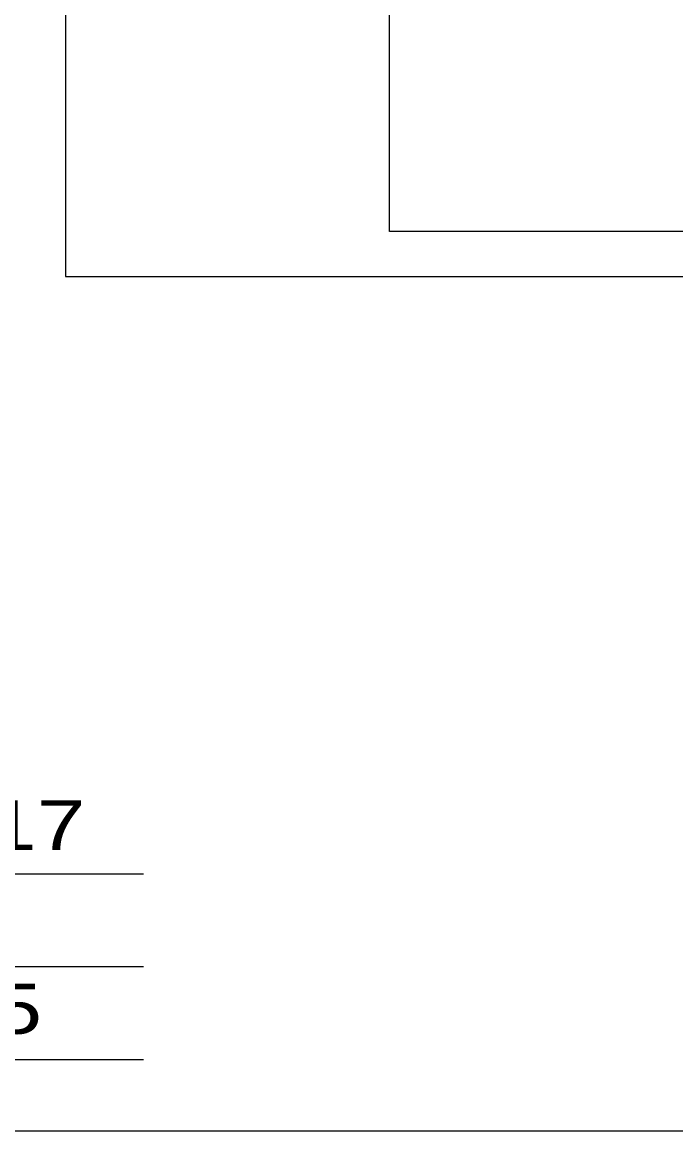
# Model space of a CAD drawing. Header units: millimetres. Extents: x 2 to 579, y 1 to 405.
# Drawn here: x 136 to 181.8, y 5 to 82.6 of the extents above; entities that cross this region are included whole.
import ezdxf

# ---------------------------------------------------------------- set-up
doc = ezdxf.new("R2010")
doc.units = ezdxf.units.MM
doc.linetypes.add('XKITLINE00', pattern=[0])
for name, color, linetype, lineweight in [('DrawingSheet', 5, 'Continuous', 0), ('GraphicObject', 6, 'Continuous', 0), ('LinkedObject', 7, 'Continuous', 0), ('OtherObjectType', 7, 'Continuous', 0)]:
    doc.layers.add(name, color=color, linetype=linetype, lineweight=lineweight)
doc.styles.add('ARIAL_NARROW', font='ARIALN.TTF')

# ---------------------------------------------------------------- blocks, each defined once
blk = doc.blocks.new('*A3')
at = {"layer": 'GraphicObject', "color": 3, "linetype": 'XKITLINE00', "lineweight": 0}
for p, q in [((139.04, 203.772), (139.04, 64.82)), ((139.04, 64.82), (273.599, 64.82))]:
    blk.add_line(p, q, dxfattribs=at)
blk = doc.blocks.new('*A4')
at = {"layer": 'LinkedObject', "color": 2, "linetype": 'XKITLINE00', "lineweight": 0}
for p, q in [((161.719, 67.963), (161.719, 139.455)), ((245.872, 67.963), (161.719, 67.963))]:
    blk.add_line(p, q, dxfattribs=at)
blk = doc.blocks.new('*A5')
at = {"layer": 'DrawingSheet', "color": 5, "linetype": 'XKITLINE00', "lineweight": 0}
blk.add_line((5, 5), (579, 5), dxfattribs=at)
blk = doc.blocks.new('*A9')
at = {"layer": 'OtherObjectType', "color": 6, "linetype": 'XKITLINE00', "lineweight": 0}
for p, q in [((94.5, 23), (144.5, 23)), ((94.5, 16.5), (144.5, 16.5)), ((94.5, 10), (144.5, 10))]:
    blk.add_line(p, q, dxfattribs=at)
at = {"layer": 'OtherObjectType', "color": 6, "style": 'ARIAL_NARROW'}
for s, width, p in [('MARK:', 1.275, (95.267, 24.583)), ('2-BR17', 1.525501, (119.686, 24.652)), ('QTY:', 1.275, (94.5, 18.194)), ('8', 1.525501, (113.994, 18.046)), ('DESC.:', 1.275, (94.289, 11.634)), ('ROD25', 1.525501, (117, 11.794))]:
    blk.add_text(s, height=3.5, dxfattribs=dict(at, width=width)).set_placement(p)

msp = doc.modelspace()

# ---------------------------------------------------------------- block references
at = {"lineweight": 0}
for name in ['*A5', '*A3', '*A4', '*A9']:
    msp.add_blockref(name, (0, 0), dxfattribs=at)

doc.saveas('drawing.dxf')
